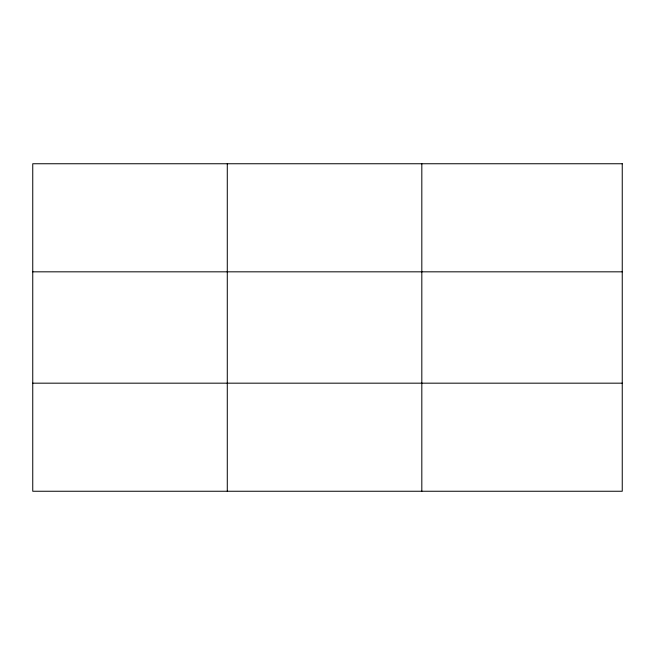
<?xml version="1.0" encoding="UTF-8"?>
<svg xmlns="http://www.w3.org/2000/svg" width="655" height="655" viewBox="0 0 655 655"><rect width="100%" height="100%" fill="white"/><g stroke="black" fill="none" stroke-linecap="round" stroke-linejoin="round"><path stroke-width="0.98" d="M227.285 491.25L227.285 163.75M421.82 491.25L421.82 163.75M32.75 271.825L622.25 271.825M32.75 383.175L622.25 383.175M622.25 163.75L32.75 163.75L32.75 491.25L622.25 491.25L622.25 163.75"/></g></svg>
